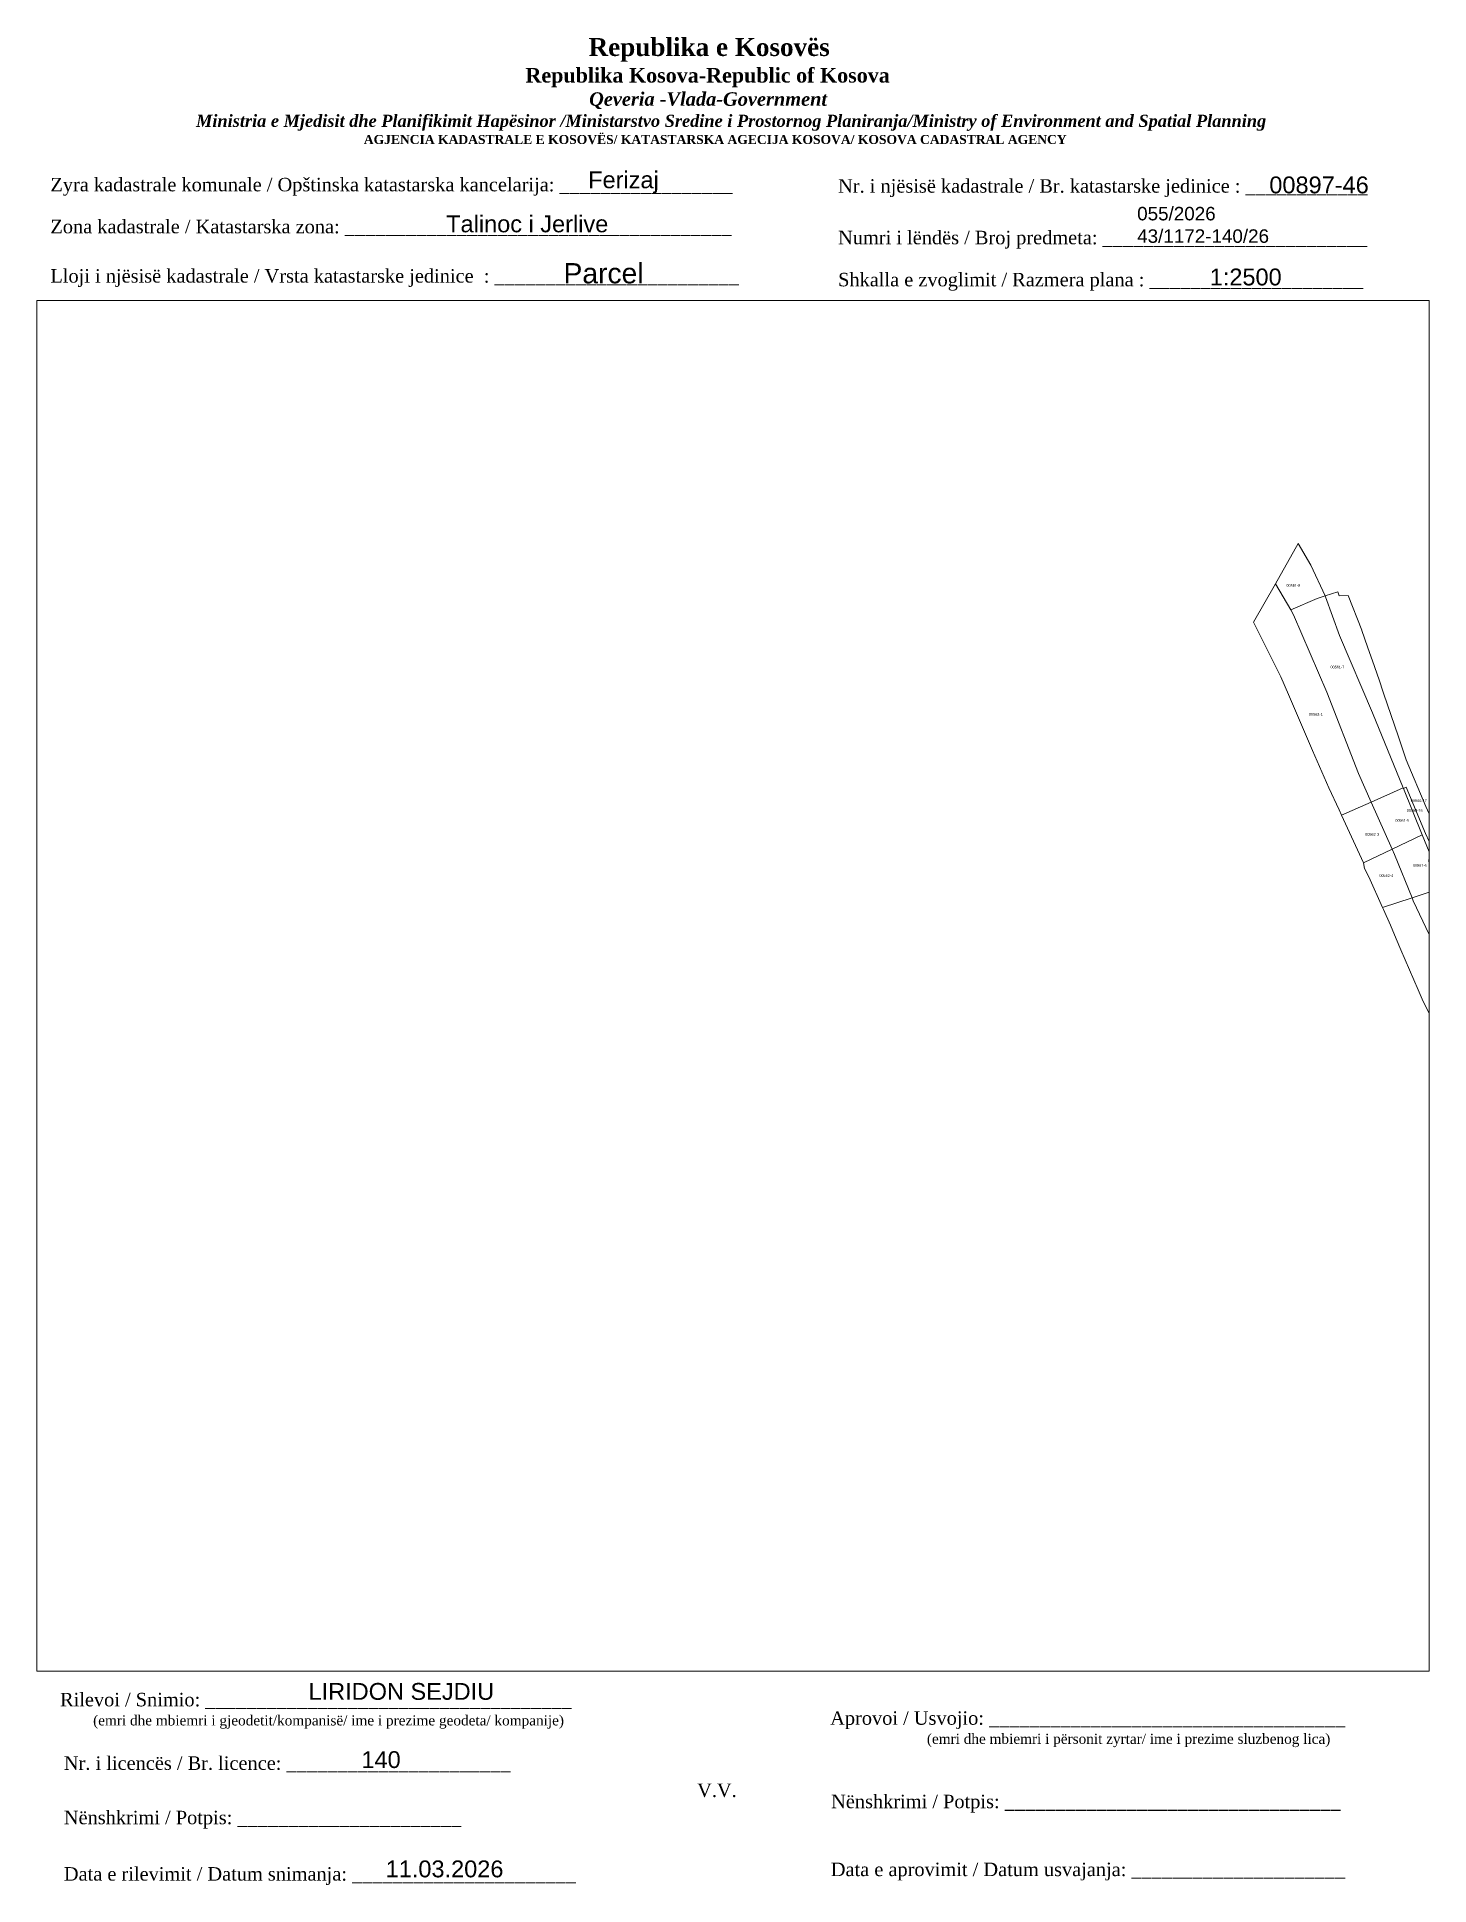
# Paper-space layout 'Manuali' of a CAD drawing. Header units: metres, sheet in millimetres. Extents: x 1 to 208, y 2 to 276.
# The model-space entities are those that its viewports show. They can reach past a viewport. Long polylines and large blocks are cut down to what shows.
import ezdxf
from ezdxf.enums import TextEntityAlignment as Align

# ---------------------------------------------------------------- set-up
doc = ezdxf.new("R2010")
doc.units = ezdxf.units.M
doc.layers.get('0').update_dxf_attribs({"lineweight": 0})
for name, color, linetype, lineweight in [('Korniza e jashtme', 7, 'Continuous', 0), ('Parc-Kojshi', 251, 'Continuous', 0), ('Parcela Baze', 7, 'Continuous', 0), ('ParcReNet_12', 1, 'Continuous', 0)]:
    doc.layers.add(name, color=color, linetype=linetype, lineweight=lineweight)
doc.styles.get("Standard").update_dxf_attribs({"font": 'arial.ttf'})

msp = doc.modelspace()

# ---------------------------------------------------------------- linework, layer by layer
at = {"layer": 'Parc-Kojshi', "flags": 128}
for points in [[(7513564.697, 4693677.39), (7513560.064, 4693685.411), (7513551.597, 4693670.529), (7513557.289, 4693660.791), (7513567.081, 4693665.055), (7513570.051, 4693665.989)], [(7513570.667, 4693630.25), (7513558.37, 4693658.944), (7513557.289, 4693660.791), (7513551.597, 4693670.529), (7513543.487, 4693656.272), (7513553.61, 4693635.993), (7513556.4, 4693629.484), (7513565.349, 4693608.594), (7513571.467, 4693594.783), (7513575.222, 4693586.65), (7513576.167, 4693584.603), (7513587.156, 4693589.477), (7513582.429, 4693600.129)], [(7513587.687, 4693622.675), (7513575.39, 4693651.369), (7513570.222, 4693665.627), (7513570.051, 4693665.989), (7513567.081, 4693665.055), (7513557.289, 4693660.791), (7513558.37, 4693658.944), (7513570.667, 4693630.25), (7513582.429, 4693600.129), (7513587.156, 4693589.477), (7513599.028, 4693594.743)], [(7513599.093, 4693594.582), (7513599.028, 4693594.743), (7513587.156, 4693589.477), (7513594.89, 4693572.049), (7513606.084, 4693577.365)], [(7513587.156, 4693589.477), (7513576.167, 4693584.603), (7513584.287, 4693567.015), (7513594.89, 4693572.049)], [(7513609.252, 4693569.562), (7513606.109, 4693577.305), (7513606.084, 4693577.365), (7513594.89, 4693572.049), (7513595.795, 4693570.009), (7513602.317, 4693553.955), (7513613.959, 4693557.794)], [(7513595.795, 4693570.009), (7513594.89, 4693572.049), (7513584.287, 4693567.015), (7513584.717, 4693564.935), (7513586.259, 4693561.81), (7513591.368, 4693550.345), (7513602.317, 4693553.955)]]:
    msp.add_lwpolyline(points, close=True, dxfattribs=at)
at = {"layer": 'Parcela Baze', "flags": 128}
msp.add_lwpolyline([(7513613.51, 4693573.77), (7513607.48, 4693587.92), (7513600.1, 4693605.23), (7513597.099, 4693614.04), (7513591.82, 4693629.54), (7513591.444, 4693630.68), (7513590.16974, 4693634.53935), (7513588.326, 4693639.872), (7513585.823, 4693647.109), (7513583.734, 4693653.15), (7513583.669, 4693653.316), (7513578.653, 4693666.189), (7513575.239, 4693666.01), (7513574.794, 4693667.481), (7513570.051, 4693665.989), (7513570.222, 4693665.627), (7513575.39, 4693651.369), (7513587.687, 4693622.675), (7513599.028, 4693594.743), (7513599.09331, 4693594.58214), (7513600.109, 4693595.041), (7513607.353, 4693577.897), (7513615.837, 4693558.262)], dxfattribs=at)
for points in [[(7513621.192, 4693539.709), (7513614.015, 4693557.655), (7513613.959, 4693557.794), (7513602.317, 4693553.955), (7513602.746, 4693552.899), (7513619.142, 4693518.144), (7513632.152, 4693490.697), (7513640.885, 4693500.945), (7513632.064, 4693516.005)], [(7513619.142, 4693518.144), (7513602.746, 4693552.899), (7513602.317, 4693553.955), (7513591.368, 4693550.345), (7513591.655, 4693549.702), (7513594.28, 4693543.81), (7513596.455, 4693538.734), (7513598.174, 4693534.722), (7513604.564, 4693519.813), (7513606.042, 4693516.363), (7513615.041, 4693497.884), (7513619.408, 4693488.915), (7513625.111, 4693480.361), (7513632.152, 4693490.697)]]:
    msp.add_lwpolyline(points, close=True, dxfattribs=at)
at = {"layer": 'ParcReNet_12', "flags": 128}
msp.add_lwpolyline([(7513606.08115, 4693577.36365), (7513606.084, 4693577.365), (7513599.093, 4693594.582), (7513599.028, 4693594.743), (7513587.687, 4693622.675), (7513575.39, 4693651.369), (7513570.222, 4693665.627), (7513570.051, 4693665.989), (7513564.697, 4693677.39), (7513560.064, 4693685.411), (7513551.597, 4693670.529), (7513557.289, 4693660.791), (7513558.37, 4693658.944), (7513570.667, 4693630.25), (7513582.429, 4693600.129), (7513587.156, 4693589.477), (7513594.89, 4693572.049), (7513595.795, 4693570.009), (7513602.317, 4693553.955), (7513613.959, 4693557.794), (7513609.252, 4693569.562), (7513606.109, 4693577.305), (7513606.084, 4693577.365)], close=True, dxfattribs=at)

# ---------------------------------------------------------------- texts
for s, p in [('00561-8', (7513558.266, 4693669.384)), ('00561-7', (7513574.583, 4693639.102)), ('00562-1', (7513566.594, 4693621.599)), ('00560-17', (7513604.817, 4693589.497)), ('00561-5', (7513598.648, 4693582.2)), ('00560-15', (7513603.291, 4693585.904)), ('00562-3', (7513587.478, 4693577.039)), ('00562-4', (7513592.744, 4693561.759)), ('00561-6', (7513605.179, 4693565.504)), ('00560-16', (7513611.063, 4693567.236)), ('00562-2', (7513612.472, 4693518.619))]:
    msp.add_text(s, height=1).set_placement(p, align=Align.CENTER)

psp = doc.layouts.new('Manuali')

# ---------------------------------------------------------------- texts
for s, p in [('00897-46', (183.92, 252.84)), ('Talinoc i Jerlive', (61.73, 247.06)), ('LIRIDON SEJDIU ', (41.3, 29.28)), ('140', (49.15, 19.16)), ('11.03.2026', (52.75, 2.94))]:
    psp.add_text(s, height=2.5).set_placement(p)
for s, insert, char_height, width, attachment_point in [('\\pi77.297;{\\fBook Antiqua|b1|i0|c0|p18;\\H1.333x;Republika e Kosovës\\fTimes New Roman|b1|i0|c0|p18;\\P\\pi67.927;\\fBook Antiqua|b1|i0|c0|p18;\\H0.8125x;Republika Kosova-Republic of Kosova\\fTimes New Roman|b1|i0|c0|p18;\\P\\pi77.378;\\fBook Antiqua|b1|i1|c0|p18;\\H0.9233x;Qeveria -Vlada-Government \\P\\pi13.032,l6,t23.033;\\fTimes New Roman|b1|i1|c0|p18;\\H0.9x;Ministria e Mjedisit dhe Planifikimit Hapësinor /Ministarstvo Sredine i Prostornog Planiranja/Ministry of Environment and Spatial Planning\\P\\pi43.931,l0,tz;\\fBook Antiqua|b1|i0|c0|p18;\\H0.7406x;AGJENCIA KADASTRALE E KOSOVËS/ KATASTARSKA AGECIJA KOSOVA/ KOSOVA CADASTRAL AGENCY}', (5.57, 275.89), 2, 191.8237, 1), ('{\\fTimes New Roman|b0|i0|c0|p18;Zyra kadastrale komunale / Opštinska katastarska kancelarija: _________________}', (2.98, 255.14), 2, 100.6873, 1), ('Ferizaj', (88.05, 254.47), 2.5, 9.9735, 5), ('{\\fTimes New Roman|b0|i0|c0|p18;Nr. i njësisë kadastrale / Br. katastarske jedinice : ____________}', (119.91, 254.94), 2, 79.9484, 1), ('055/2026\\P43/1172-140/26\\P', (164.3, 250.83), 2, 20.3826, 1), ('{\\fTimes New Roman|b0|i0|c0|p18;Zona kadastrale / Katastarska zona: ______________________________________}', (2.98, 248.91), 2, 100.6873, 1), ('{\\fTimes New Roman|b0|i0|c0|p18;Numri i lëndës / Broj predmeta: __________________________}', (119.91, 247.28), 2, 79.9484, 1), ('{\\fTimes New Roman|b0|i0|c0|p18;Lloji i njësisë kadastrale / Vrsta katastarske jedinice  : ________________________}', (2.98, 241.59), 2, 100.6873, 1), ('{\\fArial|b0|i0|c0|p34;Parcel}', (85.09, 240.96), 3, 11.2939, 5), ('1:2500', (180.41, 240.41), 2.5, 10.1784, 5), ('{\\fTimes New Roman|b0|i0|c0|p18;Shkalla e zvoglimit / Razmera plana : _____________________}', (119.91, 241.04), 2, 79.9484, 1), ('{\\fTimes New Roman|b0|i0|c0|p18;Rilevoi / Snimio: ____________________________________\\P     \\H0.75x;(emri dhe mbiemri i gjeodetit/kompanisë/ ime i prezime geodeta/ kompanije)}', (42.38, 27.65), 2, 74.7958, 5), ('{\\fTimes New Roman|b0|i0|c0|p18; Aprovoi / Usvojio: ___________________________________\\P                    \\H0.75x;(emri dhe mbiemri i përsonit zyrtar/ ime i prezime sluzbenog lica)}', (117.98, 27.58), 2, 83.344, 1), ('{\\fTimes New Roman|b0|i0|c0|p18;Nr. i licencës / Br. licence: ______________________\\P                                }', (4.98, 20.89), 2, 83.344, 1), ('{\\fTimes New Roman|b0|i0|c0|p18;V.V.                                 }', (101.92, 15.84), 2, 5.7076, 5), ('{\\fTimes New Roman|b0|i0|c0|p18; Nënshkrimi / Potpis: _________________________________}', (118.12, 15.2), 2, 83.344, 1), ('{\\fTimes New Roman|b0|i0|c0|p18;Nënshkrimi / Potpis: ______________________\\P                                 }', (4.98, 12.82), 2, 83.344, 1), ('{\\fTimes New Roman|b0|i0|c0|p18;Data e rilevimit / Datum snimanja: ______________________\\P                                 }', (4.98, 4.45), 2, 83.344, 1), ('{\\fTimes New Roman|b0|i0|c0|p18; Data e aprovimit / Datum usvajanja: _____________________}', (118.07, 5.12), 2, 83.344, 1)]:
    psp.add_mtext(s, dxfattribs=dict(insert=insert, char_height=char_height, width=width, attachment_point=attachment_point))

# ---------------------------------------------------------------- viewports
at = {"layer": 'Korniza e jashtme', "view_target_point": (370776.42676, 310629.56983)}
psp.add_viewport(center=(104.31, 135.25), size=(206.65, 203.4046), view_center_point=(7142573.89468, 4382891.81093), view_height=508.5114128, dxfattribs=at)

doc.saveas('drawing.dxf')
